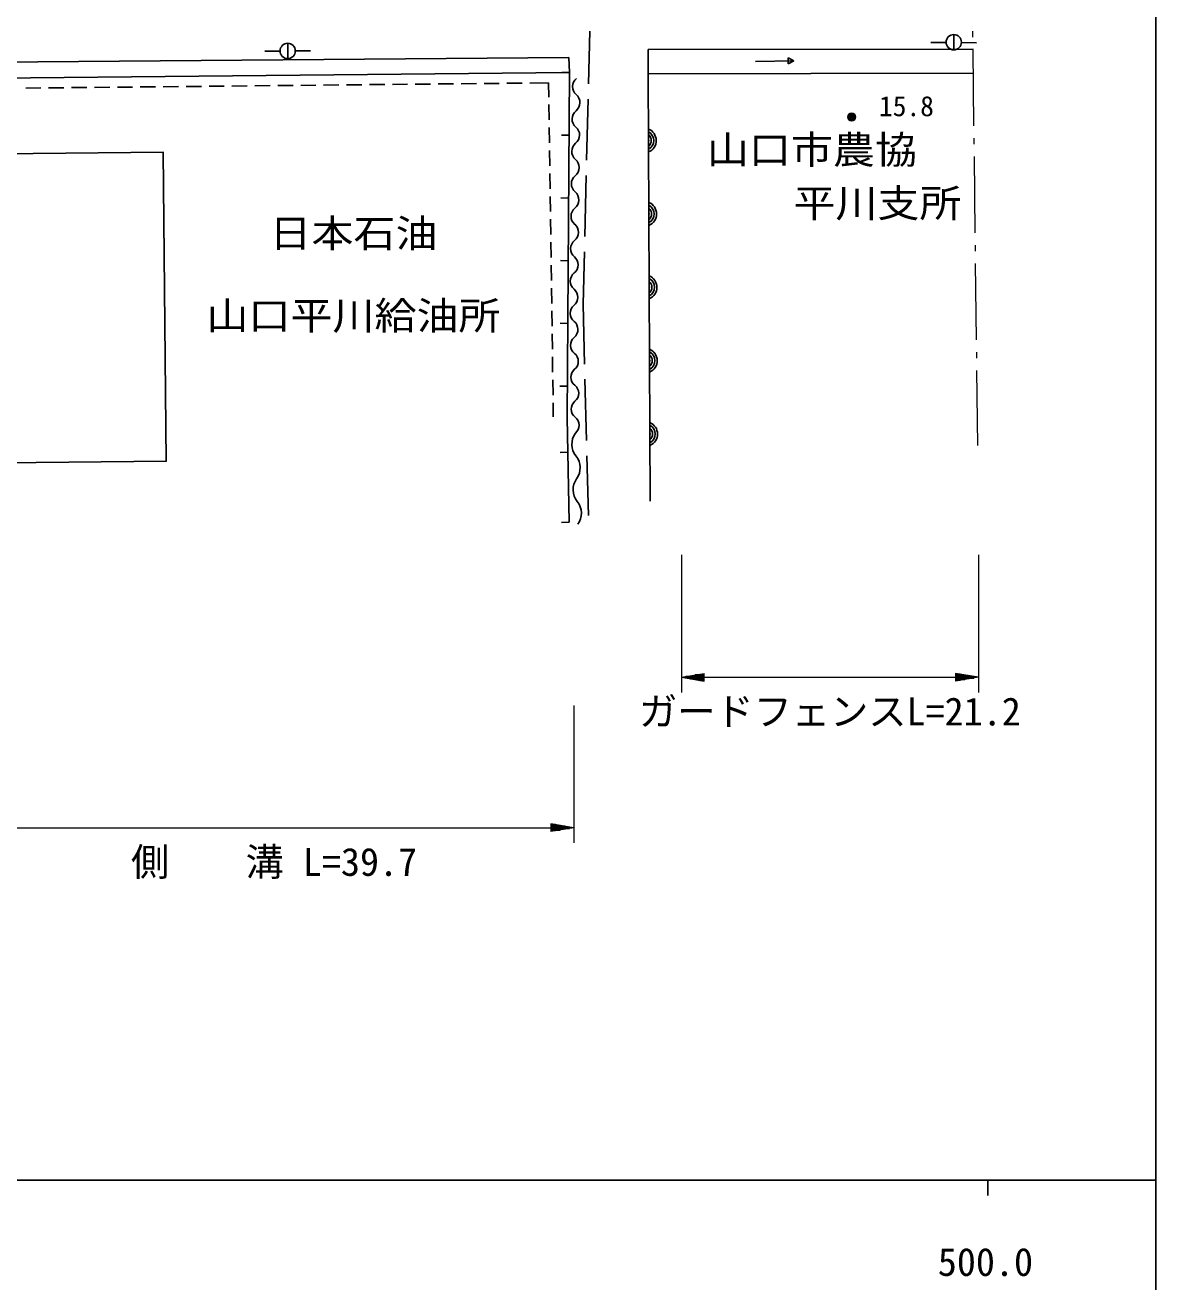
# Model space of a CAD drawing. Units: millimetres, scale not verified. Extents: x 40000 to 680000, y 20000 to 380000.
# Drawn here: x 504995 to 579000, y 198357 to 280569 of the extents above; entities that cross this region are included whole.
import ezdxf
from ezdxf.enums import TextEntityAlignment as Align

# ---------------------------------------------------------------- set-up
doc = ezdxf.new("R2010")
doc.units = ezdxf.units.MM
doc.header["$LTSCALE"] = 1000
for name, color, linetype, lineweight in [('M-BGD', 7, 'Continuous', 25), ('M-BGD-HTXT', 7, 'Continuous', 13), ('M-STR-HTXT', 7, 'Continuous', 13), ('M-TTL-BAND', 7, 'Continuous', 25)]:
    doc.layers.add(name, color=color, linetype=linetype, lineweight=lineweight)
doc.styles.add('ＭＳ ゴシック', font='')
doc.styles.get('ＭＳ ゴシック').set_extended_font_data('MS Gothic')

msp = doc.modelspace()

# ---------------------------------------------------------------- linework, layer by layer
at = {"layer": 'M-BGD'}
for p, q in [((541958, 280167), (541871, 276736)), ((565770, 279949), (565770, 278949)), ((521678, 278872), (520678, 278860)), ((522178, 279379), (522178, 278379)), ((522678, 278885), (523678, 278898)), ((545776, 278971), (567052, 279004)), ((545776, 278971), (545778, 277426)), ((565270, 279443), (564270, 279430)), ((566270, 279435), (567270, 279406)), ((501309, 278142), (540582, 278453)), ((540582, 278453), (540616, 277462)), ((552804, 278191), (555303, 278241)), ((554925, 278421), (555303, 278241)), ((554932, 278046), (554925, 278421)), ((555303, 278241), (554932, 278046)), ((501317, 277077), (540616, 277462)), ((540616, 277462), (540116, 277465)), ((545907, 249418), (545778, 277426)), ((545778, 277386), (567054, 277419)), ((505031, 276450), (506031, 276460)), ((506531, 276465), (507531, 276475)), ((508031, 276480), (509031, 276490)), ((509531, 276495), (510531, 276505)), ((511031, 276510), (512031, 276520)), ((512531, 276525), (513531, 276535)), ((514031, 276540), (515031, 276550)), ((515531, 276555), (516531, 276565)), ((517031, 276570), (518030, 276580)), ((518530, 276585), (519530, 276595)), ((520030, 276600), (521030, 276610)), ((521530, 276615), (522530, 276625)), ((523030, 276630), (524030, 276640)), ((524530, 276645), (525530, 276655)), ((526030, 276660), (527030, 276671)), ((527530, 276676), (528530, 276686)), ((529030, 276691), (530030, 276701)), ((530530, 276706), (531530, 276716)), ((532030, 276721), (533030, 276731)), ((533530, 276736), (534530, 276746)), ((535030, 276751), (536030, 276761)), ((536530, 276766), (537529, 276776)), ((538029, 276781), (539251, 276793)), ((539251, 276793), (539264, 275867)), ((541846, 275736), (541746, 271738)), ((539272, 275367), (539286, 274367)), ((539293, 273867), (539307, 272868)), ((540590, 273361), (540090, 273364)), ((539314, 272368), (539329, 271368)), ((539336, 270868), (539350, 269868)), ((541721, 270738), (541620, 266739)), ((539357, 269368), (539371, 268368)), ((540565, 269260), (540065, 269264)), ((539379, 267868), (539393, 266868)), ((539400, 266368), (539414, 265368)), ((541595, 265739), (541509, 262309)), ((539421, 264868), (539436, 263869)), ((540539, 265160), (540039, 265163)), ((539443, 263369), (539457, 262369)), ((541509, 262309), (541608, 258399)), ((539464, 261869), (539478, 260869)), ((540513, 261059), (540013, 261062)), ((539486, 260369), (539500, 259369)), ((539507, 258869), (539521, 257869)), ((539528, 257369), (539543, 256369)), ((541633, 257400), (541734, 253401)), ((540488, 256958), (539988, 256961)), ((539550, 255869), (539563, 254943)), ((540519, 252623), (540019, 252613)), ((541759, 252401), (541858, 248492)), ((540608, 248052), (540108, 248042))]:
    msp.add_line(p, q, dxfattribs=at)
msp.add_lwpolyline([(540616, 277462), (540475, 254908), (540608, 248052)], dxfattribs=at)
msp.add_lwpolyline([(503397, 272154), (503592, 251942), (514235, 252044), (514040, 272257)], close=True, dxfattribs=at)
for centre, radius in [((565770, 279449), 500), ((522178, 278879), 500), ((559090, 274558), 250), ((559090, 274558), 204), ((559090, 274558), 159), ((559090, 274558), 114), ((559090, 274558), 68.2), ((559090, 274558), 22.7)]:
    msp.add_circle(centre, radius, dxfattribs=at)
for centre, radius, start, end in [((541505, 276548), 688, 128.87889, 229.83794), ((540618, 275497), 688, 308.87889, 49.83794), ((541481, 274427), 688, 128.87889, 229.83794), ((540594, 273376), 688, 308.87889, 49.83794), ((545486, 273020), 812, 292.8823, 67.64257), ((545486, 273020), 650, 298.99808, 61.52678), ((545486, 273020), 488, 310.13077, 50.39409), ((545486, 273020), 325, 344.32006, 16.2048), ((541457, 272306), 688, 128.87889, 229.83794), ((540571, 271255), 688, 308.87889, 49.83794), ((541434, 270184), 688, 128.87889, 229.83794), ((540547, 269134), 688, 308.87889, 49.83794), ((545508, 268220), 812, 292.8823, 67.64257), ((541410, 268063), 688, 128.87889, 229.83794), ((545508, 268220), 650, 298.99808, 61.52678), ((545508, 268220), 488, 310.13077, 50.39409), ((545508, 268220), 325, 344.32006, 16.2048), ((540523, 267013), 688, 308.87889, 49.83794), ((541386, 265942), 688, 128.87889, 229.83794), ((540499, 264891), 688, 308.87889, 49.83794), ((541362, 263821), 688, 128.87889, 229.83794), ((545530, 263420), 812, 292.8823, 67.64257), ((545530, 263420), 650, 298.99808, 61.52678), ((540476, 262770), 688, 308.87889, 49.83794), ((545530, 263420), 488, 310.13077, 50.39409), ((545530, 263420), 325, 344.32006, 16.2048), ((541335, 261717), 672, 129.56577, 231.80106), ((540504, 260662), 672, 309.56577, 51.80106), ((541360, 259626), 672, 129.56577, 231.80106), ((540529, 258571), 672, 309.56577, 51.80106), ((545552, 258620), 812, 292.8823, 67.64257), ((545552, 258620), 650, 298.99808, 61.52678), ((545552, 258620), 488, 310.13077, 50.39409), ((545552, 258620), 325, 344.32006, 16.2048), ((541385, 257536), 672, 129.56577, 231.80106), ((540554, 256480), 672, 309.56577, 51.80106), ((541410, 255445), 672, 129.56577, 231.80106), ((540579, 254389), 672, 309.56577, 51.80106), ((545574, 253820), 812, 292.8823, 67.64257), ((545574, 253820), 650, 298.99808, 61.52678), ((545574, 253820), 488, 310.13077, 50.39409), ((542010, 253155), 1233, 144.46968, 218.73037), ((545574, 253820), 325, 344.32006, 16.2048), ((540086, 251612), 1233, 324.46968, 38.73037), ((542094, 250179), 1233, 144.46968, 218.73037), ((540170, 248636), 1233, 324.46968, 38.73037)]:
    msp.add_arc(centre, radius, start, end, dxfattribs=at)
at = {"layer": 'M-BGD-HTXT'}
for p, q in [((567026, 279779), (567021, 280179)), ((567096, 273979), (567035, 278979)), ((567110, 272779), (567105, 273179)), ((567180, 266980), (567120, 271979)), ((567195, 265780), (567190, 266180)), ((567265, 259980), (567205, 264980)), ((567280, 258780), (567275, 259180)), ((567349, 253069), (567289, 257980))]:
    msp.add_line(p, q, dxfattribs=at)
at = {"layer": 'M-STR-HTXT'}
for p, q in [((547944, 245907), (547944, 236907)), ((567390, 245907), (567390, 236907)), ((547944, 237907), (549444, 238157)), ((547944, 237907), (549444, 237657)), ((547944, 237907), (549444, 237907)), ((549444, 237957), (548244, 237957)), ((549444, 237857), (548244, 237857)), ((548544, 238007), (549444, 238007)), ((548544, 237807), (549444, 237807)), ((549444, 238057), (548844, 238057)), ((549444, 237757), (548844, 237757)), ((549144, 238107), (549444, 238107)), ((549144, 237707), (549444, 237707)), ((549444, 237657), (549444, 238157)), ((549444, 237907), (565890, 237907)), ((567390, 237907), (565890, 238157)), ((565890, 238157), (565890, 237657)), ((566190, 238107), (565890, 238107)), ((565890, 238057), (566490, 238057)), ((566790, 238007), (565890, 238007)), ((565890, 237957), (567090, 237957)), ((567390, 237907), (565890, 237657)), ((567390, 237907), (565890, 237907)), ((565890, 237857), (567090, 237857)), ((566790, 237807), (565890, 237807)), ((565890, 237757), (566490, 237757)), ((566190, 237707), (565890, 237707)), ((540912, 236067), (540912, 227067)), ((503160, 228067), (539412, 228067)), ((540912, 228067), (539412, 228317)), ((539412, 228317), (539412, 227817)), ((539712, 228267), (539412, 228267)), ((539412, 228217), (540012, 228217)), ((540312, 228167), (539412, 228167)), ((539412, 228117), (540612, 228117)), ((540912, 228067), (539412, 227817)), ((540912, 228067), (539412, 228067)), ((539412, 228017), (540612, 228017)), ((540312, 227967), (539412, 227967)), ((539412, 227917), (540012, 227917)), ((539712, 227867), (539412, 227867))]:
    msp.add_line(p, q, dxfattribs=at)
at = {"layer": 'M-TTL-BAND'}
for p, q in [((579000, 20000), (579000, 370000)), ((40000, 205000), (579000, 205000)), ((568000, 205000), (568000, 204000))]:
    msp.add_line(p, q, dxfattribs=at)

# ---------------------------------------------------------------- texts
at = {"layer": 'M-BGD', "style": 'ＭＳ ゴシック'}
msp.add_text('15.8', height=1320, dxfattribs=at).set_placement((560880, 274215), align=Align.BOTTOM_LEFT)
at = {"layer": 'M-BGD', "style": 'ＭＳ ゴシック', "width": 1.1}
for s, p in [('山口市農協', (556488, 270949)), ('平川支所', (560778, 267457)), ('日本石油', (526485, 265487)), ('山口平川給油所', (526485, 260100))]:
    msp.add_text(s, height=1833, dxfattribs=at).set_placement(p, align=Align.BOTTOM_CENTER)
at = {"layer": 'M-STR-HTXT', "style": 'ＭＳ ゴシック'}
for s, p in [('ガードフェンスL=21.2', (557667, 234207)), ('側\u3000\u3000溝 L=39.7', (521286, 224367))]:
    msp.add_text(s, height=1833, dxfattribs=at).set_placement(p, align=Align.BOTTOM_CENTER)
at = {"layer": 'M-TTL-BAND', "style": 'ＭＳ ゴシック'}
msp.add_text('500.0', height=1833, dxfattribs=at).set_placement((567844, 198195), align=Align.BOTTOM_CENTER)

doc.saveas('drawing.dxf')
